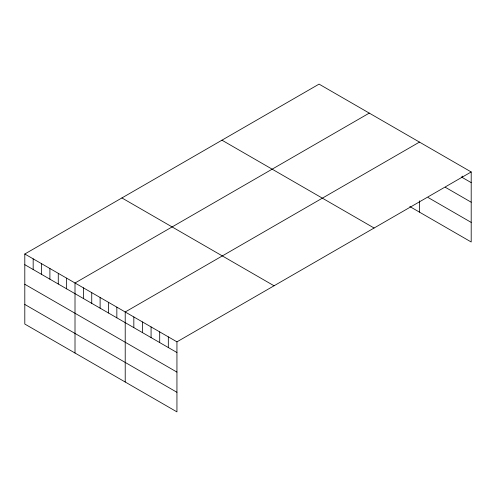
<?xml version="1.0" encoding="UTF-8"?>
<svg xmlns="http://www.w3.org/2000/svg" width="496" height="496" viewBox="0 0 496 496"><rect width="100%" height="100%" fill="white"/><g stroke="black" fill="none" stroke-linecap="round" stroke-linejoin="round"><path stroke-width="0.74" d="M24.8 254.008L176.942 341.849L176.942 411.878L24.8 324.043L24.8 254.008L319.058 84.122L471.2 171.957L471.2 241.992L409.82 206.553M369.266 113.107L75.008 282.999L75.008 353.028M419.473 142.092L125.215 311.984L125.215 382.013M176.942 341.849L471.2 171.957M461.255 176.886L471.2 182.633M445.334 187.29L471.2 202.219M428.091 197.513L471.2 222.4M221.954 140.182L374.096 228.024M121.904 197.947L274.046 285.783M24.8 264.684L176.942 352.52M24.8 284.27L176.942 372.112M24.8 304.451L176.942 392.293M462.576 176.13L462.576 177.655M419.473 200.824L419.473 212.127M168.318 336.871L168.318 347.541M159.7 331.892L159.7 342.569M151.075 326.914L151.075 337.59M142.457 321.935L142.457 332.611M133.833 316.963L133.833 327.633M116.845 307.154L116.845 317.824M108.475 302.318L108.475 312.995M100.111 297.488L100.111 308.165M91.741 292.659L91.741 303.335M83.371 287.829L83.371 298.499M66.638 278.163L66.638 288.839M58.274 273.333L58.274 284.01M49.904 268.503L49.904 279.18M41.534 263.674L41.534 274.344M33.17 258.844L33.17 269.514"/></g></svg>
